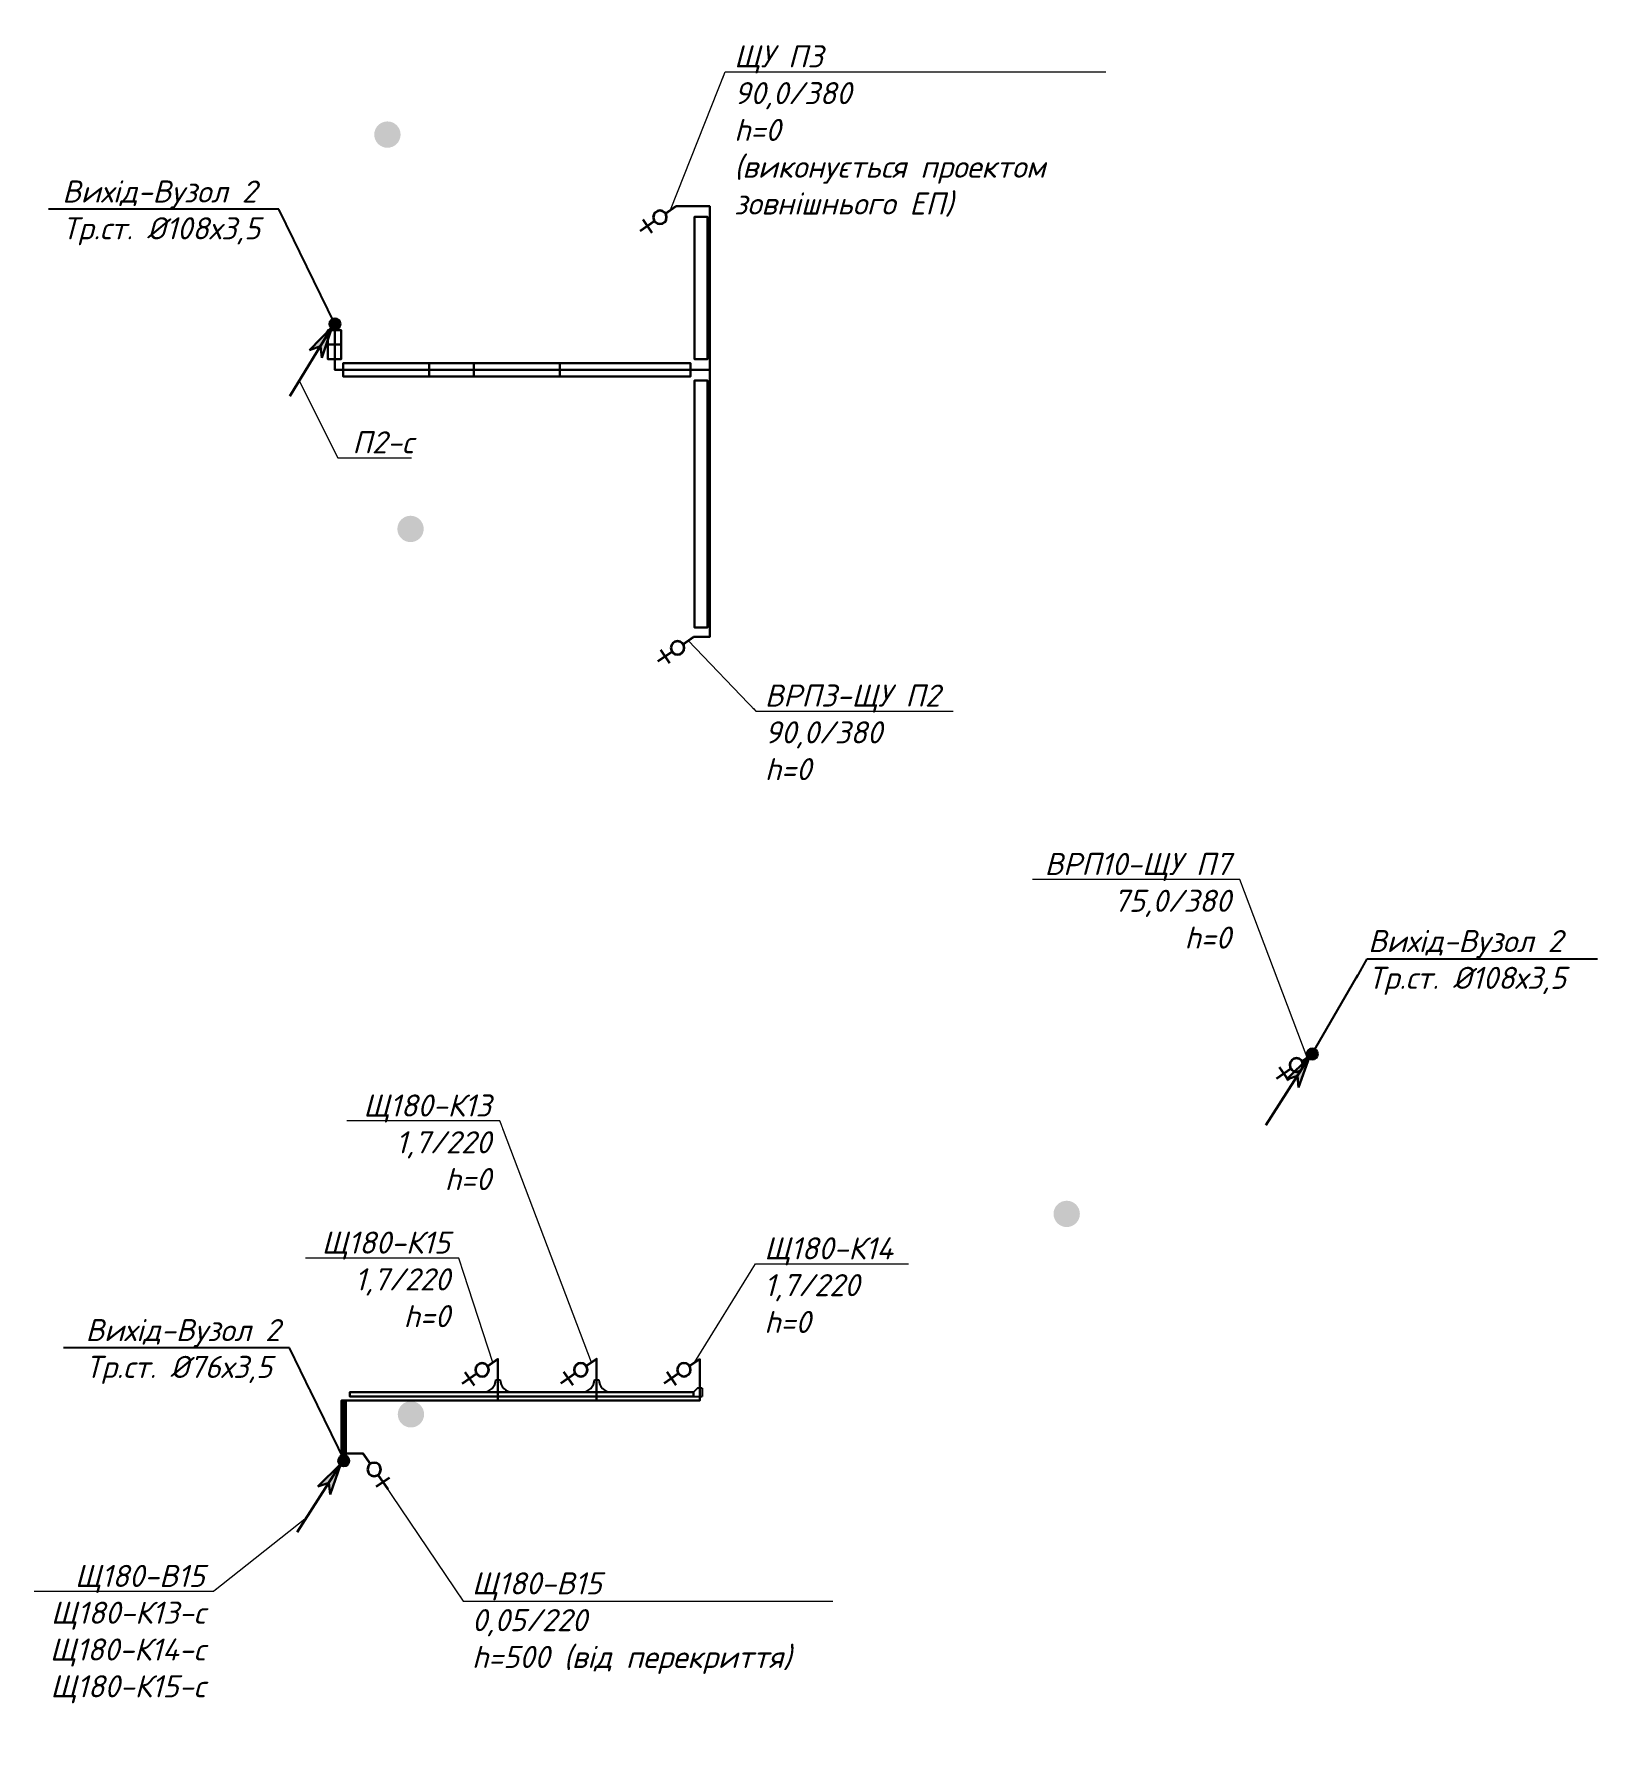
# Model space of a CAD drawing. Header units: millimetres. Extents: x -164867 to 807677, y -316775 to 513985.
# Drawn here: x 733184 to 751093, y 218422 to 237844 of the extents above; entities that cross this region are included whole.
import ezdxf
from ezdxf import colors
from ezdxf.entities.mleader import LeaderData, LeaderLine
from ezdxf.math import Vec2, Vec3

# ---------------------------------------------------------------- set-up
doc = ezdxf.new("R2010")
doc.units = ezdxf.units.MM
doc.layers.get('Defpoints').update_dxf_attribs({"color": 140})
for name, color, linetype, lineweight in [('E_В лотку', 5, 'Kabl_in_Lotok', 30), ('E_Обладнання', 84, 'Continuous', 35), ('E_Позначення', 7, 'Continuous', 15), ('E_Розп. мережі', 5, 'Continuous', 30)]:
    doc.layers.add(name, color=color, linetype=linetype, lineweight=lineweight)
doc.layers.add('выноски', color=7, linetype='Continuous')
doc.styles.add('GOST 2.304', font='isocpeui.ttf')
doc.styles.add('RomanS', font='romans.shx')
doc.styles.get("Standard").update_dxf_attribs({"font": 'arial.ttf'})
doc.styles.add('ГОСТ 2.304', font='isocpeui.ttf')
doc.linetypes.add('Kabl_in_Lotok', pattern='A,10,[130,ltypeshp.shx,S=1,R=0,X=0,Y=0],1,[130,ltypeshp.shx,S=1,R=90,X=0,Y=-1],1,[130,ltypeshp.shx,S=1,R=0,X=0,Y=0],10', length=22)

# ---------------------------------------------------------------- blocks, each defined once
blk = doc.blocks.new('электровывод')
at = {"color": 0, "linetype": 'ByBlock', "lineweight": -2}
for p, q in [((-123, 124), (-205, 207)), ((-202, 127), (-125, 204)), ((-59, 60), (0, 0))]:
    blk.add_line(p, q, dxfattribs=at)
blk.add_circle((-91, 92), 44.9, dxfattribs=at)
blk = doc.blocks.new('_None')
blk = doc.blocks.new('*U69')
at = {"lineweight": -2}
h = blk.add_hatch(color=256, dxfattribs=at)
edge = h.paths.add_edge_path()
edge.add_arc((0.07, 0), 1.28, 0, 360)
h = blk.add_hatch(color=256, dxfattribs=at)
h.paths.add_polyline_path([(-0.47, -0.71), (-5.33, -6.22), (-2.9, -5.18)])
h.paths.add_polyline_path([(-0.47, -0.71), (-2.9, -5.18), (-2.45, -7.79)])
for p, q in [((-9.24, -16.84), (-0.47, -0.71)), ((-0.47, -0.71), (-5.33, -6.22)), ((-0.47, -0.71), (-5.33, -6.22)), ((-0.47, -0.71), (-2.45, -7.79)), ((-0.47, -0.71), (-2.45, -7.79)), ((-5.33, -6.22), (-2.9, -5.18)), ((-5.33, -6.22), (-2.9, -5.18)), ((-2.9, -5.18), (-2.45, -7.79)), ((-2.9, -5.18), (-2.45, -7.79))]:
    blk.add_line(p, q, dxfattribs=at)
blk.add_circle((0.11, 0), 1.24, dxfattribs=at)
blk = doc.blocks.new('A$C44C0357C')
at = {"linetype": 'Continuous'}
for p, q in [((0, 95), (50, 95)), ((0, 95), (0, 0)), ((95, 0), (0, 0)), ((50, 95), (95, 50)), ((95, 50), (95, 0))]:
    blk.add_line(p, q, dxfattribs=at)
blk = doc.blocks.new('A$C3C5B6495')
at = {"linetype": 'Continuous'}
for p, q in [((0, 33), (0, 0)), ((14, 19), (14, 14))]:
    blk.add_line(p, q, dxfattribs=at)
for centre, start, end in [((14, 33), 180, 270), ((14, 0), 90, 180)]:
    blk.add_arc(centre, 14, start, end, dxfattribs=at)
blk = doc.blocks.new('Лотки покрівлі')
at = {"layer": 'Defpoints'}
for points in [[(71061, 14729), (71061, 16342), (70911, 16342), (70911, 14729)], [(70911, 14729), (70911, 16342), (71061, 16342), (71061, 14729)], [(70911, 14729), (70911, 16342), (70911, 16342), (70911, 14729)], [(71061, 14729), (71061, 16342), (71061, 16342), (71061, 14729)], [(66761, 15060), (66761, 14895), (66911, 14895), (66911, 15060)], [(66761, 15060), (66761, 14895), (66761, 14895), (66761, 15060)], [(66911, 15060), (66911, 14895), (66761, 14895), (66761, 15060)], [(66911, 15060), (66911, 14895), (66911, 14895), (66911, 15060)], [(66761, 14895), (66761, 14729), (66911, 14729), (66911, 14895)], [(66761, 14895), (66761, 14729), (66761, 14729), (66761, 14895)], [(66911, 14895), (66911, 14729), (66761, 14729), (66761, 14895)], [(66911, 14895), (66911, 14729), (66911, 14729), (66911, 14895)], [(66933, 14534), (68413, 14534), (68413, 14684), (66933, 14684)], [(66933, 14684), (68413, 14684), (68413, 14534), (66933, 14534)], [(66933, 14684), (68413, 14684), (68413, 14684), (66933, 14684)], [(67906, 14534), (69386, 14534), (69386, 14684), (67906, 14684)], [(67906, 14684), (69386, 14684), (69386, 14534), (67906, 14534)], [(67906, 14684), (69386, 14684), (69386, 14684), (67906, 14684)], [(69386, 14534), (70866, 14534), (70866, 14684), (69386, 14684)], [(69386, 14684), (70866, 14684), (70866, 14534), (69386, 14534)], [(69386, 14684), (70866, 14684), (70866, 14684), (69386, 14684)], [(66933, 14534), (68413, 14534), (68413, 14534), (66933, 14534)], [(67906, 14534), (69386, 14534), (69386, 14534), (67906, 14534)], [(69386, 14534), (70866, 14534), (70866, 14534), (69386, 14534)], [(70911, 14489), (70911, 11689), (71061, 11689), (71061, 14489)], [(70911, 14489), (70911, 11689), (70911, 11689), (70911, 14489)], [(71061, 14489), (71061, 11689), (70911, 11689), (70911, 14489)], [(71061, 14489), (71061, 11689), (71061, 11689), (71061, 14489)], [(66965, 2250), (66965, 2934), (66915, 2934), (66915, 2250)], [(66915, 2250), (66915, 2934), (66965, 2934), (66965, 2250)], [(66915, 2250), (66915, 2934), (66915, 2934), (66915, 2250)], [(66965, 2250), (66965, 2934), (66965, 2934), (66965, 2250)], [(67010, 2979), (70902, 2979), (70902, 3029), (67010, 3029)], [(67010, 3029), (70902, 3029), (70902, 2979), (67010, 2979)], [(67010, 3029), (70902, 3029), (70902, 3029), (67010, 3029)], [(67010, 2979), (70902, 2979), (70902, 2979), (67010, 2979)]]:
    blk.add_3dface(points, dxfattribs=at)
at = {"layer": 'Defpoints', "xscale": 10, "yscale": 10, "zscale": 10, "rotation": 90.00000000000001}
for p in [(68851, 3029), (69968, 3029)]:
    blk.add_blockref('A$C3C5B6495', p, dxfattribs=at)
at = {"layer": 'Defpoints', "xscale": -1}
blk.add_blockref('A$C44C0357C', (70997, 2979), dxfattribs=at)
at = {"layer": 'Defpoints', "style": 'RomanS', "flags": 9}
for tag, p in [('SYMBOL', (43986, 60117)), ('ID', (43986, 60114)), ('NAME', (43986, 60111)), ('TYP', (43986, 60107)), ('LENGTH', (43986, 60104)), ('ATT_1', (43986, 60101)), ('ATT_2', (43986, 60097)), ('ATT_3', (43986, 60094)), ('ATT_4', (43986, 60090)), ('ATT_5', (43986, 60086)), ('LUSTRO', (43986, 60083)), ('P1', (43986, 60079)), ('P2', (43986, 60076)), ('AN', (43986, 60073)), ('AN', (91705, -10656)), ('P2', (91705, -10659)), ('P1', (91705, -10662)), ('LUSTRO', (91705, -10665)), ('ATT_5', (91705, -10669)), ('ATT_4', (91705, -10672)), ('ATT_3', (91705, -10676)), ('ATT_2', (91705, -10679)), ('ATT_1', (91705, -10683)), ('LENGTH', (91705, -10686)), ('TYP', (91705, -10690)), ('NAME', (91705, -10693)), ('ID', (91705, -10696)), ('SYMBOL', (91705, -10699))]:
    blk.add_attdef(tag, p, '', height=3, dxfattribs=at)
at = {"layer": 'Defpoints', "flags": 1}
for tag, p in [('ATT_3', (65082, 48145)), ('ATT_2', (65082, 48145)), ('AN', (65082, 48145)), ('ATT_5', (65082, 48145)), ('ATT_4', (65082, 48145)), ('ATT_1', (65082, 48145)), ('TYP', (65082, 48145)), ('P2Y', (65082, 48145)), ('P2X', (65082, 48145)), ('P1Y', (65082, 48145)), ('P1X', (65082, 48145)), ('NAME', (65082, 48145)), ('LENGTH', (65876, 48174)), ('ID', (65926, 48174)), ('ATT_3', (67746, 48269)), ('ATT_2', (67746, 48269)), ('AN', (67746, 48269)), ('ATT_5', (67746, 48269)), ('ATT_4', (67746, 48269)), ('ATT_1', (67746, 48269)), ('TYP', (67746, 48269)), ('P2Y', (67746, 48269)), ('P2X', (67746, 48269)), ('P1Y', (67746, 48269)), ('P1X', (67746, 48269)), ('NAME', (67746, 48269)), ('LENGTH', (67746, 48145)), ('ID', (67696, 47969)), ('ID', (67746, 48095)), ('LENGTH', (67746, 47969)), ('AN', (65100, 46250)), ('ATT_5', (65100, 46250)), ('ATT_4', (65100, 46250)), ('ATT_3', (65100, 46250)), ('ATT_2', (65100, 46250)), ('ATT_1', (65100, 46250)), ('TYP', (65100, 46250)), ('P2Y', (65100, 46250)), ('P1Y', (65100, 46250)), ('P2X', (65100, 46250)), ('P1X', (65100, 46250)), ('NAME', (65100, 46250)), ('LENGTH', (65100, 46250)), ('ID', (65150, 46250)), ('AN', (65876, 46250)), ('ATT_5', (65876, 46250)), ('ATT_4', (65876, 46250)), ('ATT_3', (65876, 46250)), ('ATT_2', (65876, 46250)), ('ATT_1', (65876, 46250)), ('TYP', (65876, 46250)), ('LENGTH', (65876, 46250)), ('P2Y', (65876, 46250)), ('P1Y', (65876, 46250)), ('P2X', (65876, 46250)), ('P1X', (65876, 46250)), ('NAME', (65876, 46250)), ('ID', (65876, 46200)), ('AN', (65100, 46000)), ('ATT_5', (65100, 46000)), ('ATT_4', (65100, 46000)), ('ATT_3', (65100, 46000)), ('ATT_2', (65100, 46000)), ('ATT_1', (65100, 46000)), ('TYP', (65100, 46000)), ('LUSTRO', (65100, 46000)), ('P2Y', (65100, 46000)), ('P1Y', (65100, 46000)), ('P2X', (65100, 46000)), ('P1X', (65100, 46000)), ('NAME', (65100, 46000)), ('AN', (-582, 33794, 0)), ('ATT_5', (-582, 33794, 0)), ('ATT_4', (-582, 33794, 0)), ('ATT_3', (-582, 33794, 0)), ('ATT_2', (-582, 33794, 0)), ('ATT_1', (-582, 33794, 0)), ('TYP', (-582, 33794, 0)), ('LUSTRO', (-582, 33794, 0)), ('P2Y', (-582, 33794, 0)), ('P1Y', (-582, 33794, 0)), ('P2X', (-582, 33794, 0)), ('P1X', (-582, 33794, 0)), ('NAME', (-582, 33794, 0)), ('ID', (-367, 33439)), ('LENGTH', (-367, 33414)), ('AN', (146, 33414, 0)), ('ATT_5', (146, 33414, 0)), ('ATT_4', (146, 33414, 0)), ('ATT_3', (146, 33414, 0)), ('ATT_2', (146, 33414, 0)), ('ATT_1', (146, 33414, 0)), ('TYP', (146, 33414, 0)), ('LUSTRO', (146, 33414, 0)), ('P2Y', (146, 33414, 0)), ('P1Y', (146, 33414, 0)), ('P2X', (146, 33414, 0)), ('P1X', (146, 33414, 0)), ('NAME', (146, 33414, 0)), ('ID', (-367, 32340, 0)), ('LENGTH', (-367, 32315, 0)), ('AN', (146, 32315)), ('ATT_5', (146, 32315)), ('ATT_4', (146, 32315)), ('ATT_3', (146, 32315)), ('ATT_2', (146, 32315)), ('ATT_1', (146, 32315)), ('TYP', (146, 32315)), ('LUSTRO', (146, 32315)), ('P2Y', (146, 32315)), ('P1Y', (146, 32315)), ('P2X', (146, 32315)), ('P1X', (146, 32315)), ('NAME', (146, 32315)), ('ID', (31003, 25613)), ('AN', (31003, 25588)), ('ATT_5', (31003, 25588)), ('ATT_4', (31003, 25588)), ('ATT_3', (31003, 25588)), ('ATT_2', (31003, 25588)), ('ATT_1', (31003, 25588)), ('TYP', (31003, 25588)), ('LENGTH', (31003, 25588)), ('P2Y', (31003, 25588)), ('P1Y', (31003, 25588)), ('P2X', (31003, 25588)), ('P1X', (31003, 25588)), ('NAME', (31003, 25588)), ('LENGTH', (31511, 25518)), ('ID', (31536, 25518)), ('AN', (33405, 25588)), ('ATT_5', (33405, 25588)), ('ATT_4', (33405, 25588)), ('ATT_3', (33405, 25588)), ('ATT_2', (33405, 25588)), ('ATT_1', (33405, 25588)), ('TYP', (33405, 25588)), ('P2Y', (33405, 25588)), ('P1Y', (33405, 25588)), ('P2X', (33405, 25588)), ('P1X', (33405, 25588)), ('NAME', (33405, 25588)), ('LENGTH', (33405, 25588)), ('ID', (33430, 25588)), ('ID', (29603, 25313)), ('LENGTH', (29603, 25288)), ('ID', (30978, 25288)), ('AN', (31003, 25288)), ('ATT_5', (31003, 25288)), ('ATT_4', (31003, 25288)), ('ATT_3', (31003, 25288)), ('ATT_2', (31003, 25288)), ('ATT_1', (31003, 25288)), ('TYP', (31003, 25288)), ('LENGTH', (31003, 25288)), ('P2Y', (31003, 25288)), ('P1Y', (31003, 25288)), ('P2X', (31003, 25288)), ('P1X', (31003, 25288)), ('NAME', (31003, 25288)), ('AN', (31511, 25318)), ('ATT_5', (31511, 25318)), ('ATT_4', (31511, 25318)), ('ATT_3', (31511, 25318)), ('ATT_2', (31511, 25318)), ('ATT_1', (31511, 25318)), ('TYP', (31511, 25318)), ('LUSTRO', (31511, 25318)), ('P2Y', (31511, 25318)), ('P1Y', (31511, 25318)), ('P2X', (31511, 25318)), ('P1X', (31511, 25318)), ('NAME', (31511, 25318)), ('AN', (33405, 25318)), ('ATT_5', (33405, 25318)), ('ATT_4', (33405, 25318)), ('ATT_3', (33405, 25318)), ('ATT_2', (33405, 25318)), ('ATT_1', (33405, 25318)), ('TYP', (33405, 25318)), ('LUSTRO', (33405, 25318)), ('P2Y', (33405, 25318)), ('P1Y', (33405, 25318)), ('P2X', (33405, 25318)), ('P1X', (33405, 25318)), ('NAME', (33405, 25318)), ('AN', (-1644, 21431)), ('ATT_5', (-1644, 21431)), ('ATT_4', (-1644, 21431)), ('ATT_3', (-1644, 21431)), ('ATT_2', (-1644, 21431)), ('ATT_1', (-1644, 21431)), ('TYP', (-1644, 21431)), ('LUSTRO', (-1644, 21431)), ('P2Y', (-1644, 21431)), ('P1Y', (-1644, 21431)), ('P2X', (-1644, 21431)), ('P1X', (-1644, 21431)), ('NAME', (-1644, 21431)), ('LENGTH', (-797, 21431)), ('ID', (-797, 21406)), ('AN', (-1644, 19409)), ('ATT_5', (-1644, 19409)), ('ATT_4', (-1644, 19409)), ('ATT_3', (-1644, 19409)), ('ATT_2', (-1644, 19409)), ('ATT_1', (-1644, 19409)), ('TYP', (-1644, 19409)), ('LUSTRO', (-1644, 19409)), ('P2Y', (-1644, 19409)), ('P1Y', (-1644, 19409)), ('P2X', (-1644, 19409)), ('P1X', (-1644, 19409)), ('NAME', (-1644, 19409)), ('LENGTH', (-797, 19409)), ('ID', (-797, 19384)), ('AN', (-1644, 18289)), ('ATT_5', (-1644, 18289)), ('ATT_4', (-1644, 18289)), ('ATT_3', (-1644, 18289)), ('ATT_2', (-1644, 18289)), ('ATT_1', (-1644, 18289)), ('TYP', (-1644, 18289)), ('LUSTRO', (-1644, 18289)), ('P2Y', (-1644, 18289)), ('P1Y', (-1644, 18289)), ('P2X', (-1644, 18289)), ('P1X', (-1644, 18289)), ('NAME', (-1644, 18289)), ('LENGTH', (-797, 18289)), ('ID', (-797, 18264)), ('AN', (-1644, 17184)), ('ATT_5', (-1644, 17184)), ('ATT_4', (-1644, 17184)), ('ATT_3', (-1644, 17184)), ('ATT_2', (-1644, 17184)), ('ATT_1', (-1644, 17184)), ('TYP', (-1644, 17184)), ('LUSTRO', (-1644, 17184)), ('P2Y', (-1644, 17184)), ('P1Y', (-1644, 17184)), ('P2X', (-1644, 17184)), ('P1X', (-1644, 17184)), ('NAME', (-1644, 17184)), ('LENGTH', (-797, 17184)), ('ID', (-797, 17159)), ('AN', (70986, 16462)), ('ATT_5', (70986, 16462)), ('ATT_4', (70986, 16462)), ('ATT_3', (70986, 16462)), ('ATT_2', (70986, 16462)), ('ATT_1', (70986, 16462)), ('TYP', (70986, 16462)), ('P2Y', (70986, 16462)), ('P1Y', (70986, 16462)), ('P2X', (70986, 16462)), ('P1X', (70986, 16462)), ('NAME', (70986, 16462)), ('AN', (-1644, 16079)), ('ATT_5', (-1644, 16079)), ('ATT_4', (-1644, 16079)), ('ATT_3', (-1644, 16079)), ('ATT_2', (-1644, 16079)), ('ATT_1', (-1644, 16079)), ('TYP', (-1644, 16079)), ('LUSTRO', (-1644, 16079)), ('P2Y', (-1644, 16079)), ('P1Y', (-1644, 16079)), ('P2X', (-1644, 16079)), ('P1X', (-1644, 16079)), ('NAME', (-1644, 16079)), ('LENGTH', (-797, 16079)), ('ID', (-797, 16054)), ('AN', (-1644, 14974)), ('ATT_5', (-1644, 14974)), ('ATT_4', (-1644, 14974)), ('ATT_3', (-1644, 14974)), ('ATT_2', (-1644, 14974)), ('ATT_1', (-1644, 14974)), ('TYP', (-1644, 14974)), ('LUSTRO', (-1644, 14974)), ('P2Y', (-1644, 14974)), ('P1Y', (-1644, 14974)), ('P2X', (-1644, 14974)), ('P1X', (-1644, 14974)), ('NAME', (-1644, 14974)), ('LENGTH', (-797, 14974)), ('ID', (-797, 14949)), ('ID', (-657, 14644)), ('LENGTH', (-582, 14644)), ('ID', (66933, 14684)), ('LENGTH', (66933, 14609)), ('LENGTH', (67906, 14609)), ('ID', (67906, 14684)), ('AN', (68533, 14609)), ('ATT_5', (68533, 14609)), ('ATT_4', (68533, 14609)), ('ATT_3', (68533, 14609)), ('ATT_2', (68533, 14609)), ('ATT_1', (68533, 14609)), ('TYP', (68533, 14609)), ('P2Y', (68533, 14609)), ('P1Y', (68533, 14609)), ('P2X', (68533, 14609)), ('P1X', (68533, 14609)), ('NAME', (68533, 14609)), ('LENGTH', (69386, 14609)), ('ID', (69386, 14684)), ('AN', (69506, 14609)), ('ATT_5', (69506, 14609)), ('ATT_4', (69506, 14609)), ('ATT_3', (69506, 14609)), ('ATT_2', (69506, 14609)), ('ATT_1', (69506, 14609)), ('TYP', (69506, 14609)), ('P2Y', (69506, 14609)), ('P1Y', (69506, 14609)), ('P2X', (69506, 14609)), ('P1X', (69506, 14609)), ('NAME', (69506, 14609)), ('ID', (70911, 14609)), ('AN', (70986, 14609)), ('ATT_5', (70986, 14609)), ('ATT_4', (70986, 14609)), ('ATT_3', (70986, 14609)), ('ATT_2', (70986, 14609)), ('ATT_1', (70986, 14609)), ('TYP', (70986, 14609)), ('LENGTH', (70986, 14609)), ('P2Y', (70986, 14609)), ('P1Y', (70986, 14609)), ('P2X', (70986, 14609)), ('P1X', (70986, 14609)), ('NAME', (70986, 14609)), ('LENGTH', (70986, 14489)), ('ID', (71061, 14489)), ('AN', (70986, 11569)), ('ATT_5', (70986, 11569)), ('ATT_4', (70986, 11569)), ('ATT_3', (70986, 11569)), ('ATT_2', (70986, 11569)), ('ATT_1', (70986, 11569)), ('TYP', (70986, 11569)), ('P2Y', (70986, 11569)), ('P1Y', (70986, 11569)), ('P2X', (70986, 11569)), ('P1X', (70986, 11569)), ('NAME', (70986, 11569)), ('ATT_3', (66940, 3004)), ('ATT_2', (66940, 3004)), ('AN', (66940, 3004)), ('ATT_5', (66940, 3004)), ('ATT_4', (66940, 3004)), ('ATT_1', (66940, 3004)), ('TYP', (66940, 3004)), ('ID', (66940, 3029)), ('LENGTH', (66940, 3004)), ('P2Y', (66940, 3004)), ('P2X', (66940, 3004)), ('P1Y', (66940, 3004)), ('P1X', (66940, 3004)), ('NAME', (66940, 3004)), ('ATT_3', (70972, 3004)), ('ATT_2', (70972, 3004)), ('AN', (70972, 3004)), ('ATT_5', (70972, 3004)), ('ATT_4', (70972, 3004)), ('ATT_1', (70972, 3004)), ('TYP', (70972, 3004)), ('P2Y', (70972, 3004)), ('P2X', (70972, 3004)), ('P1Y', (70972, 3004)), ('P1X', (70972, 3004)), ('NAME', (70972, 3004)), ('ID', (66915, 2250)), ('LENGTH', (66940, 2250)), ('ID', (12550, 775)), ('AN', (12550, 750)), ('ATT_5', (12550, 750)), ('ATT_4', (12550, 750)), ('ATT_3', (12550, 750)), ('ATT_2', (12550, 750)), ('ATT_1', (12550, 750)), ('TYP', (12550, 750)), ('P2Y', (12550, 750)), ('P1Y', (12550, 750)), ('P2X', (12550, 750)), ('P1X', (12550, 750)), ('NAME', (12550, 750)), ('LENGTH', (12550, 750)), ('AN', (15171, 750)), ('ATT_5', (15171, 750)), ('ATT_4', (15171, 750)), ('ATT_3', (15171, 750)), ('ATT_2', (15171, 750)), ('ATT_1', (15171, 750)), ('TYP', (15171, 750)), ('LUSTRO', (15171, 750)), ('P2Y', (15171, 750)), ('P1Y', (15171, 750)), ('P2X', (15171, 750)), ('P1X', (15171, 750)), ('NAME', (15171, 750)), ('ID', (12525, 0)), ('LENGTH', (12550, 0))]:
    blk.add_attdef(tag, p, '', height=25, dxfattribs=at)
for tag, p in [('LENGTH', (66836, 15180)), ('LENGTH', (66836, 15015)), ('ID', (66911, 15180)), ('LUSTRO', (66836, 14895)), ('ATT_3', (66836, 14895)), ('ATT_2', (66836, 14895)), ('P2Y', (66836, 14895)), ('P2X', (66836, 14895)), ('ATT_5', (66836, 14895)), ('ATT_4', (66836, 14895)), ('ATT_1', (66836, 14895)), ('NAME', (66836, 14895)), ('TYP', (66836, 14895)), ('P1Y', (66836, 14895)), ('P1X', (66836, 14895)), ('ID', (66911, 15015)), ('LUSTRO', (66836, 14729)), ('ATT_3', (66836, 14729)), ('ATT_2', (66836, 14729)), ('P2Y', (66836, 14729)), ('P2X', (66836, 14729)), ('AN', (66836, 14895)), ('ATT_4', (66836, 14729)), ('ATT_5', (66836, 14729)), ('ATT_1', (66836, 14729)), ('NAME', (66836, 14729)), ('TYP', (66836, 14729)), ('P1Y', (66836, 14729)), ('P1X', (66836, 14729)), ('AN', (66836, 14729))]:
    blk.add_attdef(tag, p, '', height=25, rotation=90, dxfattribs=at)

msp = doc.modelspace()

# ---------------------------------------------------------------- hatches: boundary and pattern name
h = msp.add_hatch(color=1)
h.dxf.hatch_style = 1
h.paths.add_polyline_path([(737033.39, 236707.37, 1), (737331.74, 236707.37, 1)])
h = msp.add_hatch(color=1)
h.dxf.hatch_style = 1
h.paths.add_polyline_path([(737295.27, 232240.3, 1), (737593.62, 232240.3, 1)])
h = msp.add_hatch(color=1)
h.dxf.hatch_style = 1
h.paths.add_polyline_path([(744726.28, 224480.76, 1), (745024.63, 224480.76, 1)])
h = msp.add_hatch(color=1)
h.dxf.hatch_style = 1
h.paths.add_polyline_path([(737299.77, 222210.33, 1), (737598.12, 222210.33, 1)])

# ---------------------------------------------------------------- linework, layer by layer
at = {"layer": 'E_В лотку', "ltscale": 100}
for points in [[(740833.72, 234042.48), (740833.72, 235895.21), (740448.16, 235895.21)], [(736587.6, 234562.71), (736587.6, 234042.48), (740833.72, 234042.48), (740833.72, 231017.73), (740648.12, 231017.73)], [(736688.2, 221683.31), (736688.2, 221766.05), (736908.1, 221766.05), (736688.2, 221766.05), (736688.2, 222366.05), (738434.11, 222366.05), (738434.11, 222837.83), (738434.11, 222366.05), (739551.54, 222366.05), (739551.54, 222839.52), (739551.54, 222366.05), (740719.92, 222366.05), (740719.92, 222839.52)]]:
    msp.add_lwpolyline(points, dxfattribs=at)
at = {"layer": 'E_В лотку'}
msp.add_circle((736587.6, 234562.71), 50, dxfattribs=at)

# ---------------------------------------------------------------- block references
at = {"layer": 'E_Обладнання', "xscale": -1.687500000021706, "yscale": 1.687500000021705, "zscale": 1.687500000021704}
for p, rotation in [((740448.16, 235895.21), 169.4892115701172), ((740648.12, 231017.73), 169.4892115701172), ((747656.64, 226292.37), 169.4892115701172), ((738434.11, 222837.83), 169.4892115701172), ((739551.54, 222839.52), 169.4892115701172), ((740719.92, 222839.52), 169.4892115701172), ((736907.86, 221766.05), 259.4892115701172)]:
    msp.add_blockref('электровывод', p, dxfattribs=dict(at, rotation=rotation))
at = {"layer": 'E_Розп. мережі'}
for p, xscale, yscale, zscale, rotation in [((736582.01, 234563.05), 50.00000000000003, 50.00000000000003, 50.00000000000003, 357.0874877686715), ((747651.05, 226292.83), 50.00000000000002, 50.00000000000002, 50.00000000000002, 355.953213338055), ((736682.61, 221683.76), 50.00000000000002, 50.00000000000002, 50.00000000000002, 355.953213338055), ((736682.61, 221683.76), 50.00000000000002, 50.00000000000002, 50.00000000000002, 355.953213338055)]:
    msp.add_blockref('*U69', p, dxfattribs=dict(at, xscale=xscale, yscale=yscale, zscale=zscale, rotation=rotation))

# ---------------------------------------------------------------- next in the draw order: leaders
at = {"layer": 'выноски', "color": 6, "ltscale": 100}
ml = msp.add_multileader_mtext('Standard', dxfattribs=at)
ml.set_content('Вихід-Вузол 2\\PТр.ст. %%C108х3,5 ', color=6, style='GOST 2.304')
ml.set_leader_properties()
ml.set_arrow_properties(name='NONE')
ml.build(insert=Vec2(0, 0))
ml.multileader.update_dxf_attribs({"text_left_attachment_type": 6, "text_right_attachment_type": 6})
ctx = ml.context
ctx.base_point, ctx.char_height, ctx.plane_origin = Vec3(733498.6, 235862.64), 250, Vec3(730635.14, 243713.59)
ctx.left_attachment, ctx.right_attachment = 6, 6
notes = []
notes.append((ctx, [(1, (1, 1, 0), (735952.26, 235862.64), (-1, 0), 8, [(1, [(736587.6, 234562.71)], 0, [])])]))
ctx.mtext.insert, ctx.mtext.width, ctx.mtext.defined_height, ctx.mtext.flow_direction = Vec3(733500.6, 236187.64), 2678.4939, 297.17, 5
ctx.mtext.has_bg_fill, ctx.mtext.bg_color, ctx.mtext.bg_scale_factor, ctx.mtext.bg_transparency, ctx.mtext.use_window_bg_color = 1, -1023410167, 1.5, 0, 1
ml = msp.add_multileader_mtext('Standard', dxfattribs=at)
ml.set_content('Вихід-Вузол 2\\PТр.ст. %%C108х3,5 ', color=6, style='GOST 2.304')
ml.set_leader_properties()
ml.set_arrow_properties(name='NONE')
ml.build(insert=Vec2(0, 0))
ml.multileader.update_dxf_attribs({"text_left_attachment_type": 6, "text_right_attachment_type": 6})
ctx = ml.context
ctx.base_point, ctx.char_height, ctx.plane_origin = Vec3(748287.16, 227371.58), 250, Vec3(745423.71, 235222.53)
ctx.left_attachment, ctx.right_attachment = 6, 6
notes.append((ctx, [(0, (1, 1, 0), (748279.16, 227371.58), (1, 0), 8, [(1, [(747656.64, 226292.37)], 0, [])])]))
ctx.mtext.insert, ctx.mtext.width, ctx.mtext.defined_height, ctx.mtext.flow_direction = Vec3(748289.16, 227696.58), 2678.4939, 297.17, 5
ctx.mtext.has_bg_fill, ctx.mtext.bg_color, ctx.mtext.bg_scale_factor, ctx.mtext.bg_transparency, ctx.mtext.use_window_bg_color = 1, -1023410167, 1.5, 0, 1
ml = msp.add_multileader_mtext('Standard', dxfattribs=at)
ml.set_content('Вихід-Вузол 2\\PТр.ст. %%C76х3,5 ', color=6, style='GOST 2.304')
ml.set_leader_properties()
ml.set_arrow_properties(name='NONE')
ml.build(insert=Vec2(0, 0))
ml.multileader.update_dxf_attribs({"text_left_attachment_type": 6, "text_right_attachment_type": 6})
ctx = ml.context
ctx.base_point, ctx.char_height, ctx.plane_origin = Vec3(733762.49, 222964.28), 250, Vec3(730754.91, 230815.24)
ctx.left_attachment, ctx.right_attachment = 6, 6
notes.append((ctx, [(1, (1, 1, 0), (736072.03, 222964.28), (-1, 0), 8, [(1, [(736707.36, 221664.36)], 0, [])])]))
ctx.mtext.insert, ctx.mtext.width, ctx.mtext.defined_height, ctx.mtext.flow_direction = Vec3(733764.49, 223289.28), 2678.4939, 297.17, 5
ctx.mtext.has_bg_fill, ctx.mtext.bg_color, ctx.mtext.bg_scale_factor, ctx.mtext.bg_transparency, ctx.mtext.use_window_bg_color = 1, -1023410167, 1.5, 0, 1
for ctx, leaders in notes:
    for number, flags, end, landing, length, lines in leaders:
        leader = LeaderData()
        leader.index, (leader.has_last_leader_line, leader.has_dogleg_vector, leader.attachment_direction) = number, flags
        leader.last_leader_point, leader.dogleg_vector, leader.dogleg_length = Vec3(end), Vec3(landing), length
        for number, points, colour, breaks in lines:
            line = LeaderLine()
            line.index, line.vertices, line.color, line.breaks = number, Vec3.list(points), colors.encode_raw_color(colour), breaks
            leader.lines.append(line)
        ctx.leaders.append(leader)

# ---------------------------------------------------------------- next in the draw order: block references
at = {"layer": 'E_Розп. мережі', "color": 2}
msp.add_blockref('Лотки покрівлі', (669748.16, 219433.54), dxfattribs=at)

# ---------------------------------------------------------------- next in the draw order: leaders
at = {"layer": 'E_Позначення'}
ml = msp.add_multileader_mtext('Standard', dxfattribs=at)
ml.set_content('ВРП10-ЩУ П7\\P75,0/380\\Ph=0', color=256, style='ГОСТ 2.304')
ml.set_leader_properties(color=256, linetype='ByLayer', lineweight=-1)
ml.set_arrow_properties(name='NONE')
ml.build(insert=Vec2(0, 0))
ml.multileader.update_dxf_attribs({"has_dogleg": 0, "text_left_attachment_type": 6, "text_right_attachment_type": 6, "dogleg_length": 0, "arrow_head_size": 1})
ctx = ml.context
ctx.base_point, ctx.char_height, ctx.arrow_head_size, ctx.landing_gap_size, ctx.plane_origin = Vec3(744403.35, 228269.39), 250, 1, 100, Vec3(767385, 225651.75)
ctx.left_attachment, ctx.right_attachment, ctx.text_align_type = 6, 6, 2
notes = []
notes.append((ctx, [(1, (1, 1, 0), (746834.42, 228269.39), (-1, 0), 0, [(0, [(747598.03, 226251.65)], 0, [])])]))
ctx.mtext.insert, ctx.mtext.alignment, ctx.mtext.flow_direction = Vec3(746734.42, 228569.39), 3, 5
ctx.mtext.has_bg_fill, ctx.mtext.bg_color, ctx.mtext.bg_scale_factor, ctx.mtext.bg_transparency, ctx.mtext.use_window_bg_color = 1, -1027028792, 1.5, 0, 1
for ctx, leaders in notes:
    for number, flags, end, landing, length, lines in leaders:
        leader = LeaderData()
        leader.index, (leader.has_last_leader_line, leader.has_dogleg_vector, leader.attachment_direction) = number, flags
        leader.last_leader_point, leader.dogleg_vector, leader.dogleg_length = Vec3(end), Vec3(landing), length
        for number, points, colour, breaks in lines:
            line = LeaderLine()
            line.index, line.vertices, line.color, line.breaks = number, Vec3.list(points), colors.encode_raw_color(colour), breaks
            leader.lines.append(line)
        ctx.leaders.append(leader)

# ---------------------------------------------------------------- next in the draw order: leaders
ml = msp.add_multileader_mtext('Standard', dxfattribs=at)
ml.set_content('ЩУ П3 \\P90,0/380\\Ph=0\\P(виконується проектом \\Pзовнішнього ЕП)', color=256, style='ГОСТ 2.304')
ml.set_leader_properties(color=256, linetype='ByLayer', lineweight=-1)
ml.set_arrow_properties(name='NONE')
ml.build(insert=Vec2(0, 0))
ml.multileader.update_dxf_attribs({"has_dogleg": 0, "text_left_attachment_type": 6, "text_right_attachment_type": 6, "dogleg_length": 0, "arrow_head_size": 1})
ctx = ml.context
ctx.base_point, ctx.char_height, ctx.arrow_head_size, ctx.landing_gap_size, ctx.plane_origin = Vec3(741008.67, 237418.71), 250, 1, 100, Vec3(760176.52, 235254.58)
ctx.left_attachment, ctx.right_attachment = 6, 6
notes = []
notes.append((ctx, [(0, (1, 1, 0), (741008.67, 237418.71), (1, 0), 0, [(0, [(740389.56, 235854.48)], 0, [])])]))
ctx.mtext.insert, ctx.mtext.flow_direction = Vec3(741108.67, 237718.71), 5
ctx.mtext.has_bg_fill, ctx.mtext.bg_color, ctx.mtext.bg_scale_factor, ctx.mtext.bg_transparency, ctx.mtext.use_window_bg_color = 1, -1027028792, 1.5, 0, 1
ml = msp.add_multileader_mtext('Standard', dxfattribs=at)
ml.set_content('П2-с', color=256, style='ГОСТ 2.304')
ml.set_leader_properties(color=256, linetype='ByLayer', lineweight=-1)
ml.set_arrow_properties(name='NONE')
ml.build(insert=Vec2(0, 0))
ml.multileader.update_dxf_attribs({"has_dogleg": 0, "text_left_attachment_type": 6, "text_right_attachment_type": 6, "dogleg_length": 0, "arrow_head_size": 1})
ctx = ml.context
ctx.base_point, ctx.char_height, ctx.arrow_head_size, ctx.landing_gap_size, ctx.plane_origin = Vec3(736621.39, 233046.27), 250, 1, 100, Vec3(757392.43, 230106.73)
ctx.left_attachment, ctx.right_attachment, ctx.text_align_type = 6, 6, 2
notes.append((ctx, [(0, (1, 1, 0), (736621.39, 233046.27), (1, 0), 0, [(0, [(736182.24, 233916.18)], 0, [])])]))
ctx.mtext.insert, ctx.mtext.alignment, ctx.mtext.flow_direction = Vec3(737471.39, 233346.27), 3, 5
ctx.mtext.has_bg_fill, ctx.mtext.bg_color, ctx.mtext.bg_scale_factor, ctx.mtext.bg_transparency, ctx.mtext.use_window_bg_color = 1, -1027028792, 1.5, 0, 1
ml = msp.add_multileader_mtext('Standard', dxfattribs=at)
ml.set_content('ВРП3-ЩУ П2 \\P90,0/380\\Ph=0', color=256, style='ГОСТ 2.304')
ml.set_leader_properties(color=256, linetype='ByLayer', lineweight=-1)
ml.set_arrow_properties(name='NONE')
ml.build(insert=Vec2(0, 0))
ml.multileader.update_dxf_attribs({"has_dogleg": 0, "text_left_attachment_type": 6, "text_right_attachment_type": 6, "dogleg_length": 0, "arrow_head_size": 1})
ctx = ml.context
ctx.base_point, ctx.char_height, ctx.arrow_head_size, ctx.landing_gap_size, ctx.plane_origin = Vec3(741356.07, 230177.66), 250, 1, 100, Vec3(760376.48, 230377.11)
ctx.left_attachment, ctx.right_attachment = 6, 6
notes.append((ctx, [(0, (1, 1, 0), (741356.07, 230177.66), (1, 0), 0, [(0, [(740589.52, 230977.01)], 0, [])])]))
ctx.mtext.insert, ctx.mtext.flow_direction = Vec3(741456.07, 230477.66), 5
ctx.mtext.has_bg_fill, ctx.mtext.bg_color, ctx.mtext.bg_scale_factor, ctx.mtext.bg_transparency, ctx.mtext.use_window_bg_color = 1, -1027028792, 1.5, 0, 1
ml = msp.add_multileader_mtext('Standard', dxfattribs=at)
ml.set_content('Щ180-К15\\P1,7/220\\Ph=0', color=256, style='ГОСТ 2.304')
ml.set_leader_properties(color=256, linetype='ByLayer', lineweight=-1)
ml.set_arrow_properties(name='NONE')
ml.build(insert=Vec2(0, 0))
ml.multileader.update_dxf_attribs({"has_dogleg": 0, "text_left_attachment_type": 6, "text_right_attachment_type": 6, "dogleg_length": 0, "arrow_head_size": 1})
ctx = ml.context
ctx.base_point, ctx.char_height, ctx.arrow_head_size, ctx.landing_gap_size, ctx.plane_origin = Vec3(736272.03, 223980.94), 250, 1, 100, Vec3(758162.48, 222197.21)
ctx.left_attachment, ctx.right_attachment, ctx.text_align_type = 6, 6, 2
notes.append((ctx, [(1, (1, 1, 0), (737990.97, 223980.94), (-1, 0), 0, [(0, [(738375.51, 222797.11)], 0, [])])]))
ctx.mtext.insert, ctx.mtext.alignment, ctx.mtext.flow_direction = Vec3(737890.97, 224280.94), 3, 5
ctx.mtext.has_bg_fill, ctx.mtext.bg_color, ctx.mtext.bg_scale_factor, ctx.mtext.bg_transparency, ctx.mtext.use_window_bg_color = 1, -1027028792, 1.5, 0, 1
ml = msp.add_multileader_mtext('Standard', dxfattribs=at)
ml.set_content('Щ180-К14\\P1,7/220\\Ph=0', color=256, style='ГОСТ 2.304')
ml.set_leader_properties(color=256, linetype='ByLayer', lineweight=-1)
ml.set_arrow_properties(name='NONE')
ml.build(insert=Vec2(0, 0))
ml.multileader.update_dxf_attribs({"has_dogleg": 0, "text_left_attachment_type": 6, "text_right_attachment_type": 6, "dogleg_length": 0, "arrow_head_size": 1})
ctx = ml.context
ctx.base_point, ctx.char_height, ctx.arrow_head_size, ctx.landing_gap_size, ctx.plane_origin = Vec3(741349.57, 223915.45), 250, 1, 100, Vec3(760448.29, 222198.89)
ctx.left_attachment, ctx.right_attachment = 6, 6
notes.append((ctx, [(0, (1, 1, 0), (741349.57, 223915.45), (1, 0), 0, [(0, [(740661.32, 222798.79)], 0, [])])]))
ctx.mtext.insert, ctx.mtext.flow_direction = Vec3(741449.57, 224215.45), 5
ctx.mtext.has_bg_fill, ctx.mtext.bg_color, ctx.mtext.bg_scale_factor, ctx.mtext.bg_transparency, ctx.mtext.use_window_bg_color = 1, -1027028792, 1.5, 0, 1
ml = msp.add_multileader_mtext('Standard', dxfattribs=at)
ml.set_content('Щ180-В15\\P0,05/220\\Ph=500 (від перекриття)', color=256, style='ГОСТ 2.304')
ml.set_leader_properties(color=256, linetype='ByLayer', lineweight=-1)
ml.set_arrow_properties(name='NONE')
ml.build(insert=Vec2(0, 0))
ml.multileader.update_dxf_attribs({"has_dogleg": 0, "text_left_attachment_type": 6, "text_right_attachment_type": 6, "dogleg_length": 0, "arrow_head_size": 1})
ctx = ml.context
ctx.base_point, ctx.char_height, ctx.arrow_head_size, ctx.landing_gap_size, ctx.plane_origin = Vec3(738039.79, 220095.37), 250, 1, 100, Vec3(756636.22, 221125.42)
ctx.left_attachment, ctx.right_attachment = 6, 6
notes.append((ctx, [(0, (1, 1, 0), (738039.79, 220095.37), (1, 0), 0, [(0, [(737132.02, 221443.55)], 0, [])])]))
ctx.mtext.insert, ctx.mtext.flow_direction = Vec3(738139.79, 220420.37), 5
ctx.mtext.has_bg_fill, ctx.mtext.bg_color, ctx.mtext.bg_scale_factor, ctx.mtext.bg_transparency, ctx.mtext.use_window_bg_color = 1, -1027028792, 1.5, 0, 1
ml = msp.add_multileader_mtext('Standard', dxfattribs=at)
ml.set_content('Щ180-В15\\PЩ180-К13-с\\PЩ180-К14-с\\PЩ180-К15-с', color=256, style='ГОСТ 2.304')
ml.set_leader_properties(color=256, linetype='ByLayer', lineweight=-1)
ml.set_arrow_properties(name='NONE')
ml.build(insert=Vec2(0, 0))
ml.multileader.update_dxf_attribs({"has_dogleg": 0, "text_left_attachment_type": 6, "text_right_attachment_type": 6, "dogleg_length": 0, "arrow_head_size": 1})
ctx = ml.context
ctx.base_point, ctx.char_height, ctx.arrow_head_size, ctx.landing_gap_size, ctx.plane_origin = Vec3(733139.19, 220204.65), 250, 1, 100, Vec3(752882.24, 219066.35)
ctx.left_attachment, ctx.right_attachment, ctx.text_align_type = 6, 6, 2
notes.append((ctx, [(1, (1, 1, 0), (735213.63, 220204.65), (-1, 0), 0, [(0, [(736264.32, 221035.85)], 0, [])])]))
ctx.mtext.insert, ctx.mtext.alignment, ctx.mtext.flow_direction = Vec3(735113.63, 220504.65), 3, 5
ctx.mtext.has_bg_fill, ctx.mtext.bg_color, ctx.mtext.bg_scale_factor, ctx.mtext.bg_transparency, ctx.mtext.use_window_bg_color = 1, -1027028792, 1.5, 0, 1
for ctx, leaders in notes:
    for number, flags, end, landing, length, lines in leaders:
        leader = LeaderData()
        leader.index, (leader.has_last_leader_line, leader.has_dogleg_vector, leader.attachment_direction) = number, flags
        leader.last_leader_point, leader.dogleg_vector, leader.dogleg_length = Vec3(end), Vec3(landing), length
        for number, points, colour, breaks in lines:
            line = LeaderLine()
            line.index, line.vertices, line.color, line.breaks = number, Vec3.list(points), colors.encode_raw_color(colour), breaks
            leader.lines.append(line)
        ctx.leaders.append(leader)

# ---------------------------------------------------------------- next in the draw order: leaders
ml = msp.add_multileader_mtext('Standard', dxfattribs=at)
ml.set_content('Щ180-К13\\P1,7/220\\Ph=0', color=256, style='ГОСТ 2.304')
ml.set_leader_properties(color=256, linetype='ByLayer', lineweight=-1)
ml.set_arrow_properties(name='NONE')
ml.build(insert=Vec2(0, 0))
ml.multileader.update_dxf_attribs({"has_dogleg": 0, "text_left_attachment_type": 6, "text_right_attachment_type": 6, "dogleg_length": 0, "arrow_head_size": 1})
ctx = ml.context
ctx.base_point, ctx.char_height, ctx.arrow_head_size, ctx.landing_gap_size, ctx.plane_origin = Vec3(736736.23, 225533.77), 250, 1, 100, Vec3(759279.91, 222198.89)
ctx.left_attachment, ctx.right_attachment, ctx.text_align_type = 6, 6, 2
notes = []
notes.append((ctx, [(1, (1, 1, 0), (738456.69, 225533.77), (-1, 0), 0, [(0, [(739492.94, 222798.79)], 0, [])])]))
ctx.mtext.insert, ctx.mtext.alignment, ctx.mtext.flow_direction = Vec3(738356.69, 225833.77), 3, 5
ctx.mtext.has_bg_fill, ctx.mtext.bg_color, ctx.mtext.bg_scale_factor, ctx.mtext.bg_transparency, ctx.mtext.use_window_bg_color = 1, -1027028792, 1.5, 0, 1
for ctx, leaders in notes:
    for number, flags, end, landing, length, lines in leaders:
        leader = LeaderData()
        leader.index, (leader.has_last_leader_line, leader.has_dogleg_vector, leader.attachment_direction) = number, flags
        leader.last_leader_point, leader.dogleg_vector, leader.dogleg_length = Vec3(end), Vec3(landing), length
        for number, points, colour, breaks in lines:
            line = LeaderLine()
            line.index, line.vertices, line.color, line.breaks = number, Vec3.list(points), colors.encode_raw_color(colour), breaks
            leader.lines.append(line)
        ctx.leaders.append(leader)

doc.saveas('drawing.dxf')
